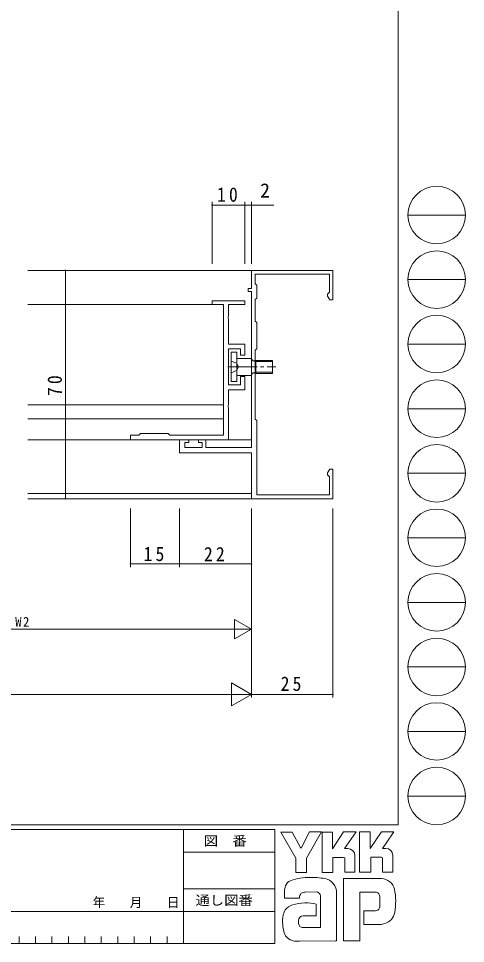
# Model space of a CAD drawing. Units: millimetres on the paper. Extents: x -420 to 373, y -297 to 267.
# Drawn here: x 235.9 to 372.9, y -297 to -13.4 of the extents above; entities that cross this region are included whole.
import ezdxf
from ezdxf.enums import TextEntityAlignment as Align

# ---------------------------------------------------------------- set-up
doc = ezdxf.new("R2010")
doc.units = ezdxf.units.MM
doc.linetypes.add('CHAIN2', pattern=[12, 9, -1, 1, -1])
doc.linetypes.add('DASHED3', pattern=[4, 3, -1])
for name, color, linetype, lineweight in [('0-1_YKK_ZWAK', 7, 'Continuous', 9), ('0-3_YKK_11', 7, 'Continuous', 9), ('0-4_YKK_12', 2, 'Continuous', 9), ('0-5_YKK_D', 6, 'Continuous', 9), ('0-6_YKK_13', 4, 'Continuous', 9)]:
    doc.layers.add(name, color=color, linetype=linetype, lineweight=lineweight)
doc.styles.add('ＭＳ ゴシック', font='')
doc.styles.get('ＭＳ ゴシック').set_extended_font_data('MS Gothic')

msp = doc.modelspace()

# ---------------------------------------------------------------- linework, layer by layer
at = {"layer": '0-1_YKK_ZWAK'}
for p, q in [((352.3, 264.4), (352.3, -260.6)), ((355.276, -73.616), (372.916, -73.616)), ((355.276, -93.412), (372.916, -93.412)), ((355.276, -113.208), (372.916, -113.208)), ((355.276, -133.004), (372.916, -133.004)), ((355.276, -152.8), (372.916, -152.8)), ((355.276, -172.596), (372.916, -172.596)), ((355.276, -192.392), (372.916, -192.392)), ((355.276, -212.188), (372.916, -212.188)), ((355.276, -231.984), (372.916, -231.984)), ((355.276, -251.78), (372.916, -251.78)), ((352.3, -260.6), (-417.7, -260.6)), ((314.5, -262), (-417.7, -262)), ((286.5, -262), (286.5, -297)), ((314.5, -262), (314.5, -297)), ((316.337, -262.906), (319.851, -262.906)), ((320.932, -270.799), (316.337, -262.906)), ((325.136, -262.798), (322.581, -267.771)), ((328.96, -275.231), (328.96, -262.825)), ((340.474, -262.717), (343.745, -262.717)), ((340.474, -275.123), (340.474, -262.717)), ((347.178, -262.717), (350.962, -262.717)), ((350.583, -263.365), (347.461, -267.825)), ((350.962, -262.717), (350.583, -263.365)), ((286.5, -269), (314.5, -269)), ((336.879, -267.906), (335.84, -267.906)), ((348.501, -267.825), (347.461, -267.825)), ((335.474, -270.582), (332.284, -270.582)), ((339.042, -270.069), (339.042, -275.15)), ((343.88, -270.555), (343.88, -275.123)), ((347.069, -270.555), (343.88, -270.555)), ((347.502, -270.717), (347.069, -270.555)), ((347.502, -275.096), (347.502, -270.717)), ((350.664, -270.069), (350.664, -275.096)), ((343.88, -275.123), (340.474, -275.123)), ((347.502, -275.046), (347.553, -275.096)), ((350.664, -275.096), (347.502, -275.096)), ((347.124, -277.096), (335.528, -277.096)), ((335.528, -277.096), (335.528, -296.206)), ((286.5, -280.199), (314.5, -280.199)), ((317.418, -283.07), (317.418, -281.141)), ((322.067, -283.07), (317.418, -283.07)), ((327.446, -281.205), (323.748, -281.275)), ((328.527, -292.071), (328.527, -282.34)), ((333.42, -281.583), (333.42, -296.179)), ((340.555, -281.259), (345.204, -281.259)), ((340.555, -296.206), (340.555, -281.259)), ((346.673, -282.756), (346.691, -285.391)), ((185.7, -287.2), (286.5, -287.2)), ((314.5, -287.199), (286.5, -287.199)), ((327.176, -288.53), (323.181, -288.535)), ((341.772, -286.989), (341.772, -291.125)), ((345.313, -286.989), (341.772, -286.989)), ((322.905, -292.071), (328.527, -292.071)), ((328.095, -292.071), (328.446, -292.071)), ((328.527, -292.07), (328.528, -292.071)), ((341.772, -291.125), (347.097, -291.125)), ((347.097, -291.125), (348.178, -290.882)), ((236.1, -294.9), (236.1, -297)), ((241.14, -294.9), (241.14, -297)), ((246.18, -294.9), (246.18, -297)), ((251.22, -294.9), (251.22, -297)), ((256.26, -294.9), (256.26, -297)), ((261.3, -294.9), (261.3, -297)), ((266.34, -294.9), (266.34, -297)), ((271.38, -294.9), (271.38, -297)), ((276.42, -294.9), (276.42, -297)), ((281.46, -294.9), (281.46, -297)), ((-417.7, -297), (314.5, -297)), ((322.067, -296.26), (320.58, -296.26)), ((333.095, -296.233), (322.067, -296.26)), ((333.42, -296.179), (333.095, -296.233))]:
    msp.add_line(p, q, dxfattribs=at)
for points in [[(319.851, -262.906), (322.364, -267.609), (322.581, -267.771)], [(325.136, -262.798), (328.762, -262.798), (324.229, -270.826)], [(328.96, -262.825), (332.176, -262.825), (332.176, -267.923), (335.555, -262.771)], [(335.555, -262.771), (339.38, -262.771), (335.84, -267.906)], [(343.745, -262.717), (343.745, -267.908), (347.178, -262.717)], [(324.229, -270.826), (324.229, -275.258), (320.932, -275.258), (320.932, -270.799)], [(332.284, -270.582), (332.284, -275.231), (328.96, -275.231)], [(339.042, -275.15), (335.906, -275.15), (335.906, -270.744), (335.474, -270.582)], [(326.473, -284.773), (327.176, -284.935), (327.176, -288.53)], [(335.528, -296.206), (339.772, -296.206), (340.555, -296.206)]]:
    msp.add_lwpolyline(points, dxfattribs=at)
for centre in [(364.096, -73.616), (364.096, -93.412), (364.096, -113.208), (364.096, -133.004), (364.096, -152.8), (364.096, -172.596), (364.096, -192.392), (364.096, -212.188), (364.096, -231.984), (364.096, -251.78)]:
    msp.add_circle(centre, 8.82, dxfattribs=at)
for centre, radius, start, end in [((336.879, -270.069), 2.163, 0.00165, 89.99603), ((348.501, -269.988), 2.163, 0.00165, 89.99603), ((320.106, -280.055), 2.444, 109.02126, 161.51263), ((325.222, -294.401), 17.68, 89.89165, 109.30847), ((325.741, -297.463), 20.748, 78.78009, 91.46938), ((329.03, -281.496), 4.449, 40.66422, 80.31693), ((346.972, -281.44), 4.341, 14.44571, 87.08746), ((322.459, -281.166), 5.037, 158.41083, 179.71774), ((328.809, -281.485), 4.612, 358.78058, 38.76563), ((330.666, -284.187), 20.86, 350.99026, 10.67624), ((324.175, -283.007), 2.109, 138.46381, 181.71359), ((323.615, -282.971), 1.701, 85.50551, 126.78038), ((326.956, -282.754), 1.625, 14.75519, 72.44994), ((345.365, -282.479), 1.229, 16.43123, 96.91661), ((343.031, -283.208), 3.673, 4.93422, 17.03551), ((320.927, -288.927), 3.908, 121.8271, 169.08475), ((324.02, -297.854), 13.309, 79.38097, 112.05824), ((345.314, -285.684), 1.306, 269.95467, 342.90144), ((343.01, -285.041), 3.697, 343.6902, 354.75362), ((327.949, -290.395), 11.082, 168.76372, 199.80078), ((323.19, -289.979), 1.445, 90.33952, 178.03638), ((347.035, -286.745), 4.291, 285.4429, 349.90448), ((324.082, -290.328), 2.369, 171.08202, 216.71922), ((323.15, -290.565), 1.526, 230.97279, 260.7549), ((320.94, -292.443), 3.823, 207.31435, 263.59464)]:
    msp.add_arc(centre, radius, start, end, dxfattribs=at)
at = {"layer": '0-3_YKK_11'}
for p, q in [((307.3, -90.6), (307.3, -96.1)), ((332.3, -90.6), (307.3, -90.6)), ((332.3, -99.6), (332.3, -90.6)), ((308.5, -91.8), (331.2, -91.8)), ((308.5, -94.67), (308.5, -91.8)), ((331.2, -91.8), (331.2, -97.304)), ((306.3, -96.1), (306.3, -97.1)), ((307.3, -96.1), (306.3, -96.1)), ((308.93, -95.1), (308.5, -94.67)), ((308.93, -99.1), (308.93, -95.1)), ((306.3, -97.1), (307.3, -97.1)), ((307.3, -97.1), (307.3, -144.87)), ((308.5, -99.53), (308.93, -99.1)), ((330.935, -97.602), (330.67, -97.9)), ((330.67, -97.9), (330.67, -98.509)), ((330.67, -98.509), (331.3, -99.6)), ((331.2, -97.304), (330.935, -97.602)), ((295.3, -99.9), (295.3, -101.1)), ((305.3, -99.9), (295.3, -99.9)), ((295.3, -101.1), (298.8, -101.1)), ((298.8, -101.1), (298.8, -141.1)), ((300.3, -101.1), (305.3, -101.1)), ((300.3, -104.642), (300.3, -101.1)), ((305.3, -101.1), (305.3, -99.9)), ((308.5, -106.17), (308.5, -99.53)), ((331.3, -99.6), (332.3, -99.6)), ((300.18, -104.825), (300.3, -104.642)), ((300.18, -105.375), (300.18, -104.825)), ((300.3, -105.558), (300.18, -105.375)), ((300.3, -113.2), (300.3, -105.558)), ((308.93, -106.6), (308.5, -106.17)), ((308.93, -114.6), (308.93, -106.6)), ((305.3, -113.2), (300.3, -113.2)), ((305.3, -116.6), (305.3, -113.2)), ((300.3, -114.7), (304, -114.7)), ((300.3, -125.7), (300.3, -114.7)), ((304, -114.7), (304, -116.6)), ((308.5, -115.03), (308.93, -114.6)), ((308.5, -136.17), (308.5, -115.03)), ((304, -116.6), (305.3, -116.6)), ((304, -123.1), (304, -125.7)), ((305.3, -123.1), (304, -123.1)), ((305.3, -127.2), (305.3, -123.1)), ((304, -125.7), (300.3, -125.7)), ((300.3, -127.2), (305.3, -127.2)), ((300.3, -131.842), (300.3, -127.2)), ((300.18, -132.025), (300.3, -131.842)), ((300.18, -132.575), (300.18, -132.025)), ((300.3, -132.758), (300.18, -132.575)), ((300.3, -142.6), (300.3, -132.758)), ((308.93, -136.6), (308.5, -136.17)), ((308.93, -159.4), (308.93, -136.6)), ((270.3, -141.1), (270.3, -142.6)), ((272.8, -141.1), (270.3, -141.1)), ((273.3, -140.6), (272.8, -141.1)), ((281.8, -140.6), (273.3, -140.6)), ((282.3, -141.1), (281.8, -140.6)), ((298.8, -141.1), (282.3, -141.1)), ((270.3, -142.6), (300.3, -142.6)), ((285.3, -142.6), (285.3, -146.5)), ((288.1, -142.6), (285.3, -142.6)), ((286.93, -143.4), (288.1, -143.4)), ((286.93, -144.87), (286.93, -143.4)), ((288.1, -143.4), (288.1, -142.6)), ((291.1, -142.6), (291.1, -143.4)), ((293.4, -142.6), (291.1, -142.6)), ((291.1, -143.4), (292.2, -143.4)), ((292.2, -143.4), (292.2, -144.87)), ((293.4, -144.87), (293.4, -142.6)), ((285.3, -146.5), (307.3, -146.5)), ((292.2, -144.87), (286.93, -144.87)), ((307.3, -144.87), (293.4, -144.87)), ((307.3, -146.5), (307.3, -160.6)), ((331.3, -151.6), (330.67, -152.691)), ((330.67, -152.691), (330.67, -153.3)), ((332.3, -151.6), (331.3, -151.6)), ((332.3, -160.6), (332.3, -151.6)), ((330.67, -153.3), (330.935, -153.598)), ((330.935, -153.598), (331.2, -153.896)), ((331.2, -153.896), (331.2, -159.4)), ((307.3, -160.6), (332.3, -160.6)), ((331.2, -159.4), (308.93, -159.4))]:
    msp.add_line(p, q, dxfattribs=at)
at = {"layer": '0-4_YKK_12'}
for p, q in [((238.8, -90.6), (307.6, -90.6)), ((298.8, -101.1), (238.8, -101.1)), ((298.8, -136.1), (298.8, -101.1)), ((238.8, -131.8), (298.8, -131.8)), ((238.8, -136.1), (298.8, -136.1)), ((307.3, -142.6), (238.8, -142.6)), ((238.8, -158.97), (307.3, -158.97)), ((238.8, -160.6), (307.6, -160.6))]:
    msp.add_line(p, q, dxfattribs=at)
at = {"layer": '0-5_YKK_D'}
for p, q in [((295.3, -88.6), (295.3, -69.6)), ((305.3, -70.6), (295.3, -70.6)), ((305.3, -88.6), (305.3, -69.6)), ((305.3, -88.6), (305.3, -69.6)), ((305.3, -70.6), (307.3, -70.6)), ((307.3, -88.6), (307.3, -69.6)), ((307.3, -70.6), (314.2, -70.6)), ((267.3, -90.6), (249.3, -90.6)), ((250.3, -160.6), (250.3, -90.6)), ((267.3, -160.6), (249.3, -160.6)), ((270.3, -163.6), (270.3, -181.6)), ((285.3, -163.6), (285.3, -181.6)), ((285.3, -163.6), (285.3, -181.6)), ((307.3, -163.6), (307.3, -201.6)), ((307.3, -163.6), (307.3, -181.6)), ((307.3, -163.6), (307.3, -221.6)), ((307.3, -163.6), (307.3, -221.6)), ((332.3, -163.6), (332.3, -221.6)), ((285.3, -180.6), (270.3, -180.6)), ((307.3, -180.6), (285.3, -180.6)), ((302.104, -197.6), (302.104, -203.6)), ((307.3, -200.6), (302.104, -197.6)), ((173.3, -200.6), (301.3, -200.6)), ((307.3, -200.6), (296.908, -200.6)), ((307.3, -200.6), (302.104, -203.6)), ((301.238, -217.1), (301.238, -224.1)), ((307.3, -220.6), (301.238, -217.1)), ((14.3, -220.6), (300.3, -220.6)), ((307.3, -220.6), (295.176, -220.6)), ((307.3, -220.6), (301.238, -224.1)), ((332.3, -220.6), (307.3, -220.6))]:
    msp.add_line(p, q, dxfattribs=at)
for centre, start, end in [((295.3, -70.6), 0, 180), ((295.3, -70.6), 180, 0), ((305.3, -70.6), 0, 180), ((305.3, -70.6), 0, 180), ((305.3, -70.6), 180, 0), ((305.3, -70.6), 180, 0), ((307.3, -70.6), 0, 180), ((307.3, -70.6), 180, 0), ((250.3, -90.6), 90, 270), ((250.3, -90.6), 270, 90), ((250.3, -160.6), 90, 270), ((250.3, -160.6), 270, 90), ((270.3, -180.6), 0, 180), ((270.3, -180.6), 180, 0), ((285.3, -180.6), 0, 180), ((285.3, -180.6), 0, 180), ((285.3, -180.6), 180, 0), ((285.3, -180.6), 180, 0), ((307.3, -180.6), 0, 180), ((307.3, -180.6), 180, 0), ((332.3, -220.6), 0, 180), ((332.3, -220.6), 180, 0)]:
    msp.add_arc(centre, 0.106, start, end, dxfattribs=at)
at = {"layer": '0-6_YKK_13'}
for p, q in [((301.1, -115.7), (302.9, -115.7)), ((301.1, -124.7), (301.1, -115.7)), ((302.9, -115.7), (302.9, -124.7)), ((307.3, -117.6), (302.9, -117.6)), ((307.3, -122.8), (307.3, -117.6)), ((308.7, -118.579), (307.685, -118.339)), ((308.7, -118.2), (308.7, -122.2)), ((313.8, -118.2), (308.7, -118.2)), ((313.8, -118.579), (308.7, -118.579)), ((313.8, -122.2), (313.8, -118.2)), ((308.7, -121.821), (307.685, -122.061)), ((313.8, -121.821), (308.7, -121.821)), ((302.9, -124.7), (301.1, -124.7)), ((302.9, -122.8), (307.3, -122.8)), ((307.3, -122.548), (307.888, -122.055)), ((307.888, -122.055), (308.7, -122.2)), ((308.7, -122.2), (313.8, -122.2))]:
    msp.add_line(p, q, dxfattribs=at)
at = {"layer": '0-6_YKK_13', "linetype": 'DASHED3'}
for p, q in [((302.725, -119.055), (301.1, -118.4)), ((303.334, -120.2), (302.725, -119.055)), ((301.1, -122), (302.725, -121.345)), ((302.725, -121.345), (303.334, -120.2))]:
    msp.add_line(p, q, dxfattribs=at)
at = {"layer": '0-6_YKK_13', "linetype": 'CHAIN2'}
msp.add_line((300.1, -120.2), (314.8, -120.2), dxfattribs=at)
at = {"layer": '0-6_YKK_13'}
msp.add_lwpolyline([(307.3, -117.852), (307.888, -118.345), (308.7, -118.2)], dxfattribs=at)

# ---------------------------------------------------------------- texts
at = {"layer": '0-1_YKK_ZWAK', "style": 'ＭＳ ゴシック', "width": 1.1}
for s, p in [('図\u3000番', (292.698, -267.862)), ('通し図番', (290.179, -286.085))]:
    msp.add_text(s, height=2.933, dxfattribs=at).set_placement(p, align=Align.BOTTOM_LEFT)
at = {"layer": '0-1_YKK_ZWAK', "insert": (258.676, -286.169), "char_height": 2.933, "attachment_point": 7, "style": 'ＭＳ ゴシック'}
msp.add_mtext('\\T1.2;\\W0.95;年\\~\\~\\~月\\~\\~\\~日', dxfattribs=at)
at = {"layer": '0-5_YKK_D', "color": 3, "style": 'ＭＳ ゴシック'}
msp.add_text('2', height=4.399, dxfattribs=at).set_placement((310, -69.6), align=Align.BOTTOM_LEFT)
at = {"layer": '0-5_YKK_D', "color": 3, "char_height": 4.399, "attachment_point": 7, "style": 'ＭＳ ゴシック'}
for s, insert in [('\\T1.36;\\W0.9;10', (296.78, -69.6)), ('\\T1.36;\\W0.9;15', (274.28, -179.8)), ('\\T1.36;\\W0.9;22', (292.78, -179.8)), ('\\T1.36;\\W0.9;25', (316.28, -219.6))]:
    msp.add_mtext(s, dxfattribs=dict(at, insert=insert))
at = {"layer": '0-5_YKK_D', "color": 3, "insert": (249.3, -129.12), "char_height": 4.399, "attachment_point": 7, "rotation": 90, "style": 'ＭＳ ゴシック'}
msp.add_mtext('\\T1.36;\\W0.9;70', dxfattribs=at)
at = {"layer": '0-5_YKK_D', "color": 7, "insert": (234.953, -199.8), "char_height": 2.933, "attachment_point": 7, "style": 'ＭＳ ゴシック'}
msp.add_mtext('\\T1.27;\\W0.95;W2', dxfattribs=at)

doc.saveas('drawing.dxf')
